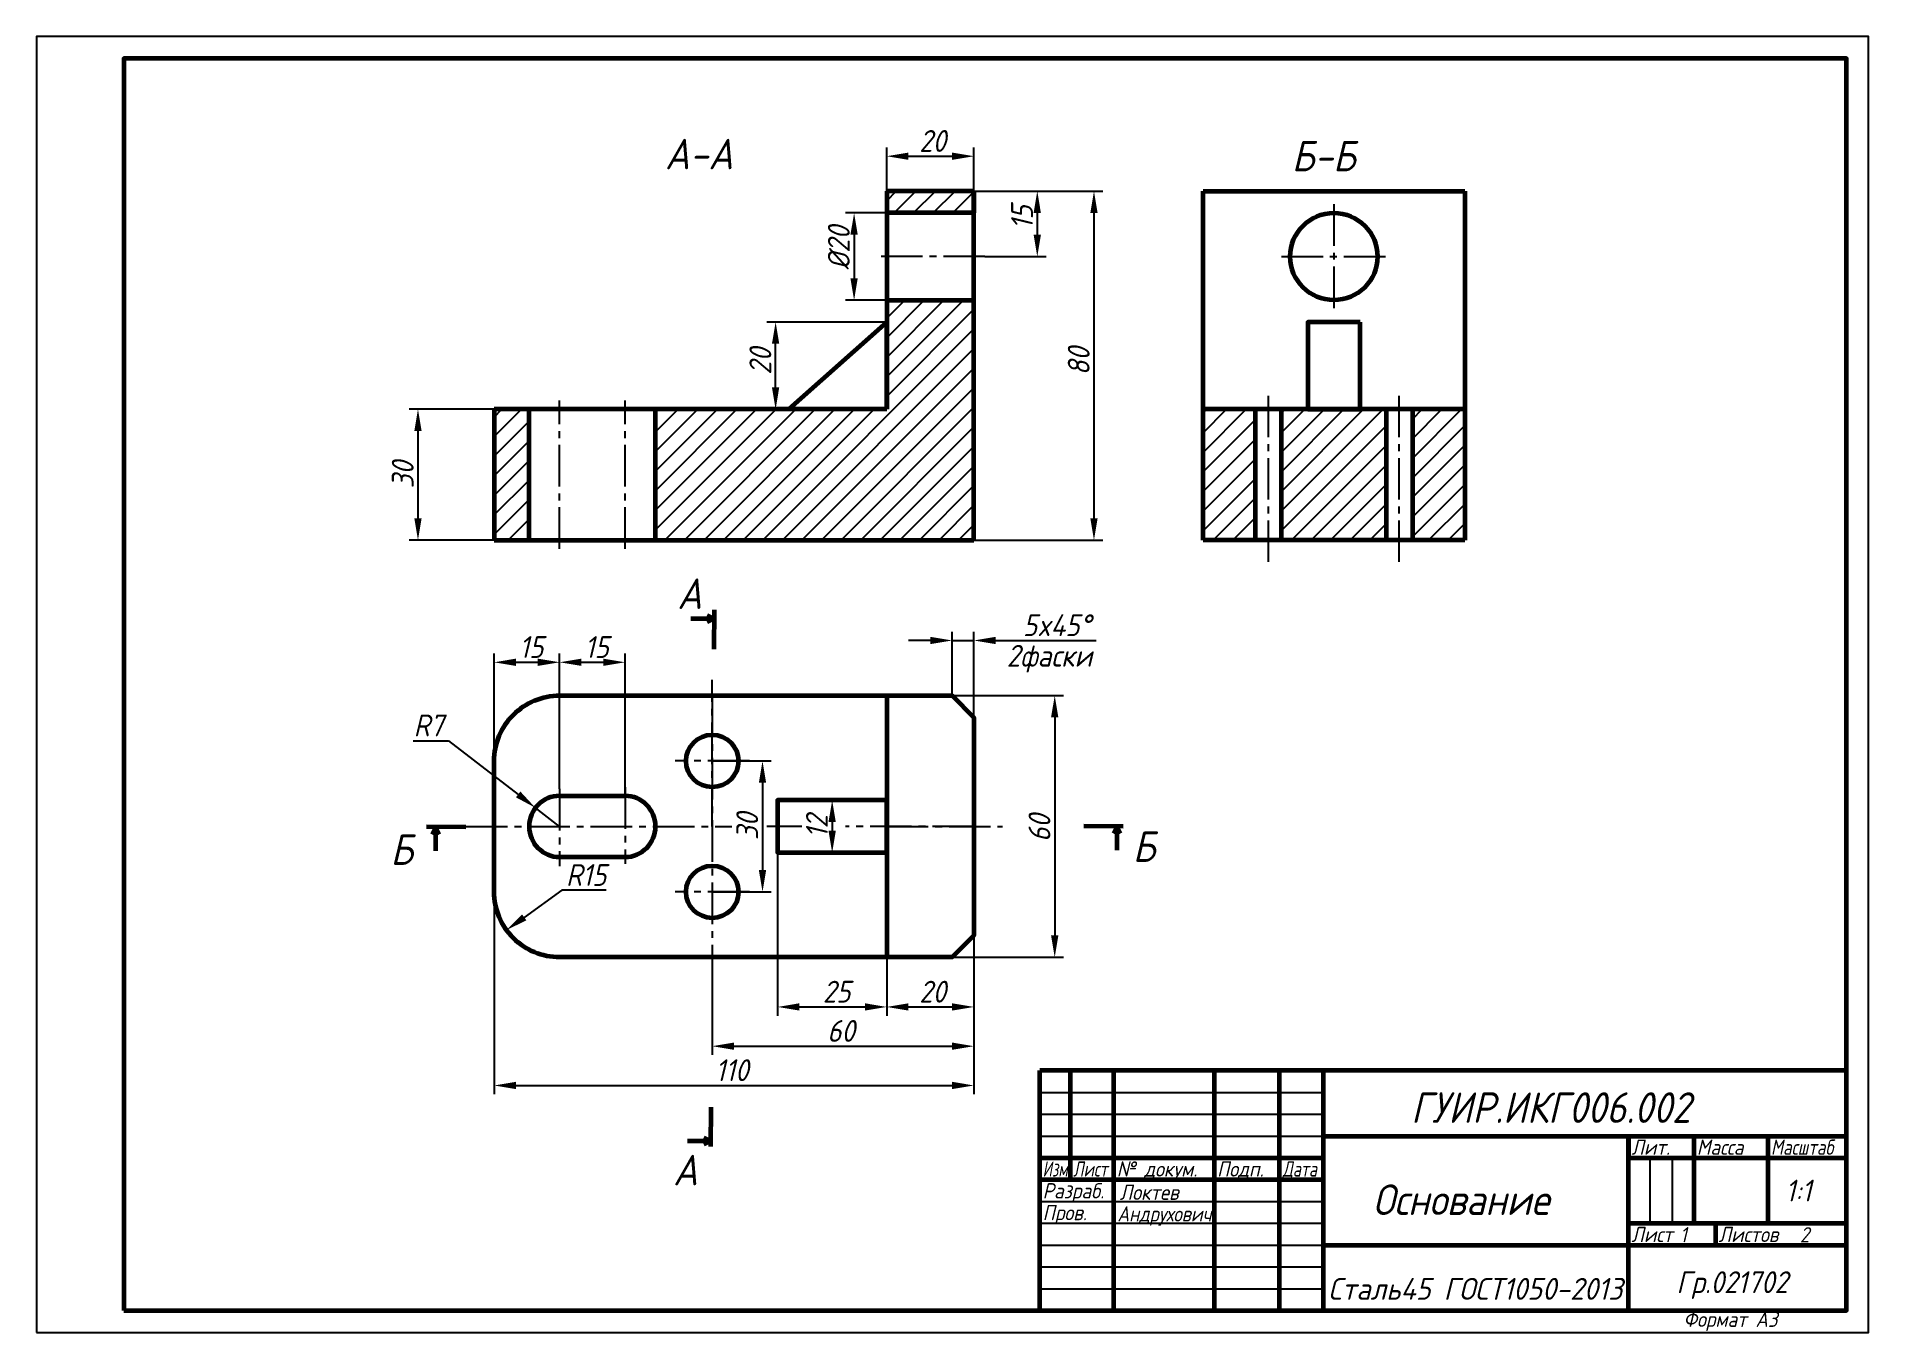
# Model space of a CAD drawing. Header units: millimetres. Extents: x 0 to 420, y 0 to 297.
import ezdxf
from ezdxf.enums import TextEntityAlignment as Align

# ---------------------------------------------------------------- set-up
doc = ezdxf.new("R2010")
doc.units = ezdxf.units.MM
doc.header["$LTSCALE"] = 0.5
doc.linetypes.add('осевая2', pattern=[28.575, 19.05, -3.175, 3.175, -3.175])
doc.layers.get('0').update_dxf_attribs({"lineweight": 60})
doc.layers.get('Defpoints').update_dxf_attribs({"color": 5})
doc.layers.add('1-оси', color=1, linetype='осевая2')
doc.layers.add('3-размеры', color=6, linetype='Continuous')
doc.layers.add('2-штриховка', color=7, linetype='Continuous', true_color=0x00c7c7)
doc.layers.add('4-текст', color=7, linetype='Continuous', true_color=0x00ad00)
doc.styles.get("Standard").update_dxf_attribs({"font": 'isocpeui.ttf', "width": 0.9})
doc.dimstyles.new('Standart', dxfattribs={"dimtxt": 5, "dimasz": 5, "dimexe": 2, "dimexo": 0, "dimgap": 1, "dimtad": 1, "dimtoh": 1, "dimdec": 0, "dimtxsty": 'Standard', "dimcen": 2.5, "dimadec": 0, "dimazin": 0, "dimtfac": 1, "dimtdec": 0, "dimtmove": 0, "dimatfit": 3, "dimldrblk": 'DOTSMALL', "dimfxl": 1, "dimarcsym": 0})
pattern_1 = [(45, (17.438, 5.5927), (-2.245064, 2.245064), [])]

# ---------------------------------------------------------------- blocks, each defined once
blk = doc.blocks.new('*D2')
at = {"layer": '3-размеры', "color": 0, "lineweight": -2, "transparency": 16777216}
for p, q in [((119.91, 124.55), (119.91, 155.59)), ((134.91, 122.97), (134.91, 155.59)), ((124.91, 153.59), (129.91, 153.59))]:
    blk.add_line(p, q, dxfattribs=at)
at = {"layer": '3-размеры', "color": 0, "transparency": 16777216}
for points in [[(124.91, 154.43), (124.91, 152.76), (119.91, 153.59)], [(129.91, 154.43), (129.91, 152.76), (134.91, 153.59)]]:
    blk.add_solid(points, dxfattribs=at)
at = {"layer": 'Defpoints', "color": 0, "transparency": 16777216}
for p in [(134.91, 153.59), (119.91, 124.55), (134.91, 122.97)]:
    blk.add_point(p, dxfattribs=at)
at = {"layer": '3-размеры', "color": 0, "transparency": 16777216, "insert": (128.44, 157.09), "char_height": 5, "attachment_point": 5}
blk.add_mtext('15', dxfattribs=at)
blk = doc.blocks.new('_DotSmall')
at = {"color": 0, "linetype": 'ByBlock', "const_width": 0.5}
blk.add_lwpolyline([(-0.0625, 0, 1), (0.0625, 0, 1)], format="xyb", close=True, dxfattribs=at)
blk = doc.blocks.new('*D3')
at = {"layer": '3-размеры', "color": 0, "lineweight": -2, "transparency": 16777216}
for p, q in [((104.91, 130.97), (104.91, 155.59)), ((119.91, 140.07), (119.91, 155.59)), ((109.91, 153.59), (114.91, 153.59))]:
    blk.add_line(p, q, dxfattribs=at)
at = {"layer": '3-размеры', "color": 0, "transparency": 16777216}
for points in [[(109.91, 154.43), (109.91, 152.76), (104.91, 153.59)], [(114.91, 154.43), (114.91, 152.76), (119.91, 153.59)]]:
    blk.add_solid(points, dxfattribs=at)
at = {"layer": 'Defpoints', "color": 0, "transparency": 16777216}
for p in [(119.91, 153.59), (119.91, 140.07), (104.91, 130.97)]:
    blk.add_point(p, dxfattribs=at)
at = {"layer": '3-размеры', "color": 0, "transparency": 16777216, "insert": (113.44, 157.09), "char_height": 5, "attachment_point": 5}
blk.add_mtext('15', dxfattribs=at)
blk = doc.blocks.new('*D4')
at = {"layer": '3-размеры', "color": 0, "lineweight": -2, "transparency": 16777216}
for p, q in [((154.94, 130.97), (168.44, 130.97)), ((166.44, 125.97), (166.44, 105.97)), ((154.94, 100.97), (168.44, 100.97))]:
    blk.add_line(p, q, dxfattribs=at)
at = {"layer": '3-размеры', "color": 0, "transparency": 16777216}
for points in [[(165.6, 125.97), (167.27, 125.97), (166.44, 130.97)], [(165.6, 105.97), (167.27, 105.97), (166.44, 100.97)]]:
    blk.add_solid(points, dxfattribs=at)
at = {"layer": 'Defpoints', "color": 0, "transparency": 16777216}
for p in [(154.94, 130.97), (154.94, 100.97), (166.44, 100.97)]:
    blk.add_point(p, dxfattribs=at)
at = {"layer": '3-размеры', "color": 0, "transparency": 16777216, "insert": (162.94, 115.97), "char_height": 5, "attachment_point": 5, "rotation": 90}
blk.add_mtext('30', dxfattribs=at)
blk = doc.blocks.new('*D5')
at = {"layer": '3-размеры', "color": 0, "lineweight": -2, "transparency": 16777216}
for p, q in [((104.91, 100.97), (104.91, 54.59)), ((214.91, 90.97), (214.91, 54.59)), ((109.91, 56.59), (209.91, 56.59))]:
    blk.add_line(p, q, dxfattribs=at)
at = {"layer": '3-размеры', "color": 0, "transparency": 16777216}
for points in [[(109.91, 57.43), (109.91, 55.76), (104.91, 56.59)], [(209.91, 57.43), (209.91, 55.76), (214.91, 56.59)]]:
    blk.add_solid(points, dxfattribs=at)
at = {"layer": 'Defpoints', "color": 0, "transparency": 16777216}
for p in [(104.91, 100.97), (214.91, 90.97), (214.91, 56.59)]:
    blk.add_point(p, dxfattribs=at)
at = {"layer": '3-размеры', "color": 0, "transparency": 16777216, "insert": (159.44, 60.09), "char_height": 5, "attachment_point": 5}
blk.add_mtext('110', dxfattribs=at)
blk = doc.blocks.new('*D6')
at = {"layer": '3-размеры', "color": 0, "lineweight": -2, "transparency": 16777216}
for p, q in [((214.91, 90.97), (214.91, 63.59)), ((154.91, 81.59), (154.91, 63.59)), ((159.91, 65.59), (209.91, 65.59))]:
    blk.add_line(p, q, dxfattribs=at)
at = {"layer": '3-размеры', "color": 0, "transparency": 16777216}
for points in [[(159.91, 66.43), (159.91, 64.76), (154.91, 65.59)], [(209.91, 66.43), (209.91, 64.76), (214.91, 65.59)]]:
    blk.add_solid(points, dxfattribs=at)
at = {"layer": 'Defpoints', "color": 0, "transparency": 16777216}
for p in [(214.91, 90.97), (154.91, 81.59), (214.91, 65.59)]:
    blk.add_point(p, dxfattribs=at)
at = {"layer": '3-размеры', "color": 0, "transparency": 16777216, "insert": (184.44, 69.09), "char_height": 5, "attachment_point": 5}
blk.add_mtext('60', dxfattribs=at)
blk = doc.blocks.new('*D7')
at = {"layer": '3-размеры', "color": 0, "lineweight": -2, "transparency": 16777216}
for p, q in [((169.91, 115.97), (169.91, 72.59)), ((194.91, 115.97), (194.91, 72.59)), ((174.91, 74.59), (189.91, 74.59))]:
    blk.add_line(p, q, dxfattribs=at)
at = {"layer": '3-размеры', "color": 0, "transparency": 16777216}
for points in [[(174.91, 75.43), (174.91, 73.76), (169.91, 74.59)], [(189.91, 75.43), (189.91, 73.76), (194.91, 74.59)]]:
    blk.add_solid(points, dxfattribs=at)
at = {"layer": 'Defpoints', "color": 0, "transparency": 16777216}
for p in [(169.91, 115.97), (194.91, 115.97), (194.91, 74.59)]:
    blk.add_point(p, dxfattribs=at)
at = {"layer": '3-размеры', "color": 0, "transparency": 16777216, "insert": (183.44, 78.09), "char_height": 5, "attachment_point": 5}
blk.add_mtext('25', dxfattribs=at)
blk = doc.blocks.new('*D8')
at = {"layer": '3-размеры', "color": 0, "lineweight": -2, "transparency": 16777216}
for p, q in [((194.91, 94.28), (194.91, 72.59)), ((214.91, 90.97), (214.91, 72.59)), ((199.91, 74.59), (209.91, 74.59))]:
    blk.add_line(p, q, dxfattribs=at)
at = {"layer": '3-размеры', "color": 0, "transparency": 16777216}
for points in [[(199.91, 75.43), (199.91, 73.76), (194.91, 74.59)], [(209.91, 75.43), (209.91, 73.76), (214.91, 74.59)]]:
    blk.add_solid(points, dxfattribs=at)
at = {"layer": 'Defpoints', "color": 0, "transparency": 16777216}
for p in [(194.91, 94.28), (214.91, 90.97), (214.91, 74.59)]:
    blk.add_point(p, dxfattribs=at)
at = {"layer": '3-размеры', "color": 0, "transparency": 16777216, "insert": (205.44, 78.09), "char_height": 5, "attachment_point": 5}
blk.add_mtext('20', dxfattribs=at)
blk = doc.blocks.new('*D9')
at = {"layer": '3-размеры', "color": 0, "lineweight": -2, "transparency": 16777216}
for p, q in [((209.91, 145.97), (235.44, 145.97)), ((233.44, 140.97), (233.44, 90.97)), ((209.91, 85.97), (235.44, 85.97))]:
    blk.add_line(p, q, dxfattribs=at)
at = {"layer": '3-размеры', "color": 0, "transparency": 16777216}
for points in [[(232.6, 140.97), (234.27, 140.97), (233.44, 145.97)], [(232.6, 90.97), (234.27, 90.97), (233.44, 85.97)]]:
    blk.add_solid(points, dxfattribs=at)
at = {"layer": 'Defpoints', "color": 0, "transparency": 16777216}
for p in [(209.91, 145.97), (209.91, 85.97), (233.44, 85.97)]:
    blk.add_point(p, dxfattribs=at)
at = {"layer": '3-размеры', "color": 0, "transparency": 16777216, "insert": (229.94, 115.59), "char_height": 5, "attachment_point": 5, "rotation": 90}
blk.add_mtext('60', dxfattribs=at)
blk = doc.blocks.new('*D10')
at = {"layer": '3-размеры', "color": 0, "lineweight": -2, "transparency": 16777216}
for p, q in [((182.41, 121.97), (180.41, 121.97)), ((182.41, 116.97), (182.41, 114.97)), ((182.41, 109.97), (180.41, 109.97))]:
    blk.add_line(p, q, dxfattribs=at)
at = {"layer": '3-размеры', "color": 0, "transparency": 16777216}
for points in [[(181.57, 116.97), (183.24, 116.97), (182.41, 121.97)], [(181.57, 114.97), (183.24, 114.97), (182.41, 109.97)]]:
    blk.add_solid(points, dxfattribs=at)
at = {"layer": 'Defpoints', "color": 0, "transparency": 16777216}
for p in [(182.41, 121.97), (182.41, 109.97), (182.41, 109.97)]:
    blk.add_point(p, dxfattribs=at)
at = {"layer": '3-размеры', "color": 0, "transparency": 16777216, "insert": (178.91, 115.97), "char_height": 5, "attachment_point": 5, "rotation": 90}
blk.add_mtext('12', dxfattribs=at)
blk = doc.blocks.new('*D11')
at = {"layer": '3-размеры', "color": 0, "lineweight": -2, "transparency": 16777216}
for p, q in [((120.4, 101.33), (111.79, 95.13)), ((130.62, 101.33), (120.4, 101.33))]:
    blk.add_line(p, q, dxfattribs=at)
at = {"layer": '3-размеры', "color": 0, "transparency": 16777216}
blk.add_solid([(111.31, 95.8), (112.28, 94.45), (107.74, 92.2)], dxfattribs=at)
at = {"layer": 'Defpoints', "color": 0, "transparency": 16777216}
for p in [(119.91, 100.97), (107.74, 92.2)]:
    blk.add_point(p, dxfattribs=at)
at = {"layer": '3-размеры', "color": 0, "transparency": 16777216, "insert": (126.01, 104.83), "char_height": 5, "attachment_point": 5}
blk.add_mtext('R15', dxfattribs=at)
blk = doc.blocks.new('*D12')
at = {"layer": '3-размеры', "color": 0, "lineweight": -2, "transparency": 16777216}
for p, q in [((86.31, 135.59), (94.44, 135.59)), ((94.44, 135.59), (110.4, 123.3)), ((119.91, 115.97), (114.36, 120.25))]:
    blk.add_line(p, q, dxfattribs=at)
at = {"layer": '3-размеры', "color": 0, "transparency": 16777216}
blk.add_solid([(110.91, 123.96), (109.89, 122.64), (114.36, 120.25)], dxfattribs=at)
at = {"layer": 'Defpoints', "color": 0, "transparency": 16777216}
for p in [(114.36, 120.25), (119.91, 115.97)]:
    blk.add_point(p, dxfattribs=at)
at = {"layer": '3-размеры', "color": 0, "transparency": 16777216, "insert": (89.88, 139.12), "char_height": 5, "attachment_point": 5}
blk.add_mtext('R7', dxfattribs=at)
blk = doc.blocks.new('*D13')
at = {"layer": '3-размеры', "color": 0, "lineweight": -2, "transparency": 16777216}
for p, q in [((104.91, 211.59), (85.44, 211.59)), ((87.44, 206.59), (87.44, 186.59)), ((104.91, 181.59), (85.44, 181.59))]:
    blk.add_line(p, q, dxfattribs=at)
at = {"layer": '3-размеры', "color": 0, "transparency": 16777216}
for points in [[(86.6, 206.59), (88.27, 206.59), (87.44, 211.59)], [(86.6, 186.59), (88.27, 186.59), (87.44, 181.59)]]:
    blk.add_solid(points, dxfattribs=at)
at = {"layer": 'Defpoints', "color": 0, "transparency": 16777216}
for p in [(104.91, 211.59), (87.44, 181.59), (104.91, 181.59)]:
    blk.add_point(p, dxfattribs=at)
at = {"layer": '3-размеры', "color": 0, "transparency": 16777216, "insert": (83.94, 196.59), "char_height": 5, "attachment_point": 5, "rotation": 90}
blk.add_mtext('30', dxfattribs=at)
blk = doc.blocks.new('*D14')
at = {"layer": '3-размеры', "color": 0, "lineweight": -2, "transparency": 16777216}
for p, q in [((194.91, 256.59), (194.91, 271.59)), ((199.91, 269.59), (209.91, 269.59)), ((214.91, 261.59), (214.91, 271.59))]:
    blk.add_line(p, q, dxfattribs=at)
at = {"layer": '3-размеры', "color": 0, "transparency": 16777216}
for points in [[(199.91, 270.43), (199.91, 268.76), (194.91, 269.59)], [(209.91, 270.43), (209.91, 268.76), (214.91, 269.59)]]:
    blk.add_solid(points, dxfattribs=at)
at = {"layer": 'Defpoints', "color": 0, "transparency": 16777216}
for p in [(214.91, 269.59), (214.91, 261.59), (194.91, 256.59)]:
    blk.add_point(p, dxfattribs=at)
at = {"layer": '3-размеры', "color": 0, "transparency": 16777216, "insert": (205.44, 273.09), "char_height": 5, "attachment_point": 5}
blk.add_mtext('20', dxfattribs=at)
blk = doc.blocks.new('*D15')
at = {"layer": '3-размеры', "color": 0, "lineweight": -2, "transparency": 16777216}
for p, q in [((194.91, 231.59), (167.44, 231.59)), ((169.44, 216.59), (169.44, 226.59)), ((194.91, 211.59), (167.44, 211.59))]:
    blk.add_line(p, q, dxfattribs=at)
at = {"layer": '3-размеры', "color": 0, "transparency": 16777216}
for points in [[(168.6, 226.59), (170.27, 226.59), (169.44, 231.59)], [(168.6, 216.59), (170.27, 216.59), (169.44, 211.59)]]:
    blk.add_solid(points, dxfattribs=at)
at = {"layer": 'Defpoints', "color": 0, "transparency": 16777216}
for p in [(169.44, 231.59), (194.91, 231.59), (194.91, 211.59)]:
    blk.add_point(p, dxfattribs=at)
at = {"layer": '3-размеры', "color": 0, "transparency": 16777216, "insert": (165.94, 222.59), "char_height": 5, "attachment_point": 5, "rotation": 90}
blk.add_mtext('20', dxfattribs=at)
blk = doc.blocks.new('*D16')
at = {"layer": '3-размеры', "color": 0, "lineweight": -2, "transparency": 16777216}
for p, q in [((212.41, 261.59), (231.44, 261.59)), ((229.44, 256.59), (229.44, 251.59)), ((217.44, 246.59), (231.44, 246.59))]:
    blk.add_line(p, q, dxfattribs=at)
at = {"layer": '3-размеры', "color": 0, "transparency": 16777216}
for points in [[(228.6, 256.59), (230.27, 256.59), (229.44, 261.59)], [(228.6, 251.59), (230.27, 251.59), (229.44, 246.59)]]:
    blk.add_solid(points, dxfattribs=at)
at = {"layer": 'Defpoints', "color": 0, "transparency": 16777216}
for p in [(212.41, 261.59), (217.44, 246.59), (229.44, 246.59)]:
    blk.add_point(p, dxfattribs=at)
at = {"layer": '3-размеры', "color": 0, "transparency": 16777216, "insert": (225.94, 255.59), "char_height": 5, "attachment_point": 5, "rotation": 90}
blk.add_mtext('15', dxfattribs=at)
blk = doc.blocks.new('*D17')
at = {"layer": '3-размеры', "color": 0, "lineweight": -2, "transparency": 16777216}
for p, q in [((204.91, 261.59), (244.44, 261.59)), ((242.44, 256.59), (242.44, 186.59)), ((214.91, 181.59), (244.44, 181.59))]:
    blk.add_line(p, q, dxfattribs=at)
at = {"layer": '3-размеры', "color": 0, "transparency": 16777216}
for points in [[(241.6, 256.59), (243.27, 256.59), (242.44, 261.59)], [(241.6, 186.59), (243.27, 186.59), (242.44, 181.59)]]:
    blk.add_solid(points, dxfattribs=at)
at = {"layer": 'Defpoints', "color": 0, "transparency": 16777216}
for p in [(204.91, 261.59), (214.91, 181.59), (242.44, 181.59)]:
    blk.add_point(p, dxfattribs=at)
at = {"layer": '3-размеры', "color": 0, "transparency": 16777216, "insert": (238.94, 222.59), "char_height": 5, "attachment_point": 5, "rotation": 90}
blk.add_mtext('80', dxfattribs=at)
blk = doc.blocks.new('*D20')
at = {"layer": '3-размеры', "color": 0, "lineweight": -2, "transparency": 16777216}
for p, q in [((194.91, 256.59), (185.44, 256.59)), ((187.44, 251.59), (187.44, 241.59)), ((194.91, 236.59), (185.44, 236.59))]:
    blk.add_line(p, q, dxfattribs=at)
at = {"layer": '3-размеры', "color": 0, "transparency": 16777216}
for points in [[(186.6, 251.59), (188.27, 251.59), (187.44, 256.59)], [(186.6, 241.59), (188.27, 241.59), (187.44, 236.59)]]:
    blk.add_solid(points, dxfattribs=at)
at = {"layer": 'Defpoints', "color": 0, "transparency": 16777216}
for p in [(194.91, 256.59), (187.44, 236.59), (194.91, 236.59)]:
    blk.add_point(p, dxfattribs=at)
at = {"layer": '3-размеры', "color": 0, "transparency": 16777216, "insert": (183.94, 248.59), "char_height": 5, "attachment_point": 5, "rotation": 90}
blk.add_mtext('%%C20', dxfattribs=at)
blk = doc.blocks.new('*D21')
at = {"layer": '3-размеры', "color": 0, "lineweight": -2, "transparency": 16777216}
for p, q in [((209.91, 145.97), (209.91, 160.59)), ((214.91, 140.97), (214.91, 160.59)), ((204.91, 158.59), (199.91, 158.59)), ((209.91, 158.59), (214.91, 158.59)), ((219.91, 158.59), (242.95, 158.59))]:
    blk.add_line(p, q, dxfattribs=at)
at = {"layer": '3-размеры', "color": 0, "transparency": 16777216}
for points in [[(204.91, 159.43), (204.91, 157.76), (209.91, 158.59)], [(219.91, 159.43), (219.91, 157.76), (214.91, 158.59)]]:
    blk.add_solid(points, dxfattribs=at)
at = {"layer": 'Defpoints', "color": 0, "transparency": 16777216}
for p in [(209.91, 158.59), (209.91, 145.97), (214.91, 140.97)]:
    blk.add_point(p, dxfattribs=at)
at = {"layer": '3-размеры', "color": 0, "transparency": 16777216, "insert": (233.93, 162.09), "char_height": 5, "attachment_point": 5}
blk.add_mtext('5x45%%D', dxfattribs=at)

msp = doc.modelspace()

# ---------------------------------------------------------------- hatches: boundary and pattern name
at = {"layer": '2-штриховка'}
h = msp.add_hatch(dxfattribs=at)
h.set_pattern_fill('ANSI31', color=256)
h.set_pattern_definition(pattern_1)
h.paths.add_polyline_path([(104.91, 181.59), (112.91, 181.59), (112.91, 211.59), (104.91, 211.59)])
h.paths.add_polyline_path([(141.91, 211.59), (141.91, 181.59), (214.91, 181.59), (214.91, 236.59), (194.91, 236.59), (194.91, 211.59)])
h.paths.add_polyline_path([(194.91, 261.59), (194.91, 256.59), (214.91, 256.59), (214.91, 261.59)])
h = msp.add_hatch(dxfattribs=at)
h.set_pattern_fill('ANSI31', color=256)
h.set_pattern_definition(pattern_1)
h.paths.add_polyline_path([(279.44, 211.59), (267.44, 211.59), (267.44, 181.59), (279.44, 181.59)])
h.paths.add_polyline_path([(285.44, 181.59), (309.44, 181.59), (309.44, 211.59), (285.44, 211.59)])
h.paths.add_polyline_path([(315.44, 181.59), (327.44, 181.59), (327.44, 211.59), (315.44, 211.59)])

# ---------------------------------------------------------------- linework, layer by layer
for p, q in [((214.91, 261.59), (194.91, 261.59)), ((194.91, 261.59), (194.91, 211.59)), ((214.91, 181.59), (214.91, 261.59)), ((214.91, 261.59), (214.91, 256.59)), ((267.44, 181.59), (267.44, 261.59)), ((267.44, 261.59), (327.44, 261.59)), ((327.44, 261.59), (327.44, 181.59)), ((214.91, 256.59), (194.91, 256.59)), ((214.91, 256.59), (214.91, 256.59)), ((194.91, 236.59), (214.91, 236.59)), ((194.91, 231.59), (172.44, 211.59)), ((194.91, 211.59), (194.91, 231.59)), ((194.91, 211.59), (104.91, 211.59)), ((104.91, 211.59), (104.91, 181.59)), ((112.91, 181.59), (112.91, 211.59)), ((141.91, 181.59), (141.91, 211.59)), ((327.44, 211.59), (267.44, 211.59)), ((279.44, 181.59), (279.44, 211.59)), ((285.44, 181.59), (285.44, 211.59)), ((309.44, 211.59), (309.44, 181.59)), ((315.44, 211.59), (315.44, 181.59)), ((104.91, 181.59), (214.91, 181.59)), ((327.44, 181.59), (267.44, 181.59)), ((155.33, 163.57), (153.75, 164.34)), ((155.38, 156.6), (155.44, 165.59)), ((155.33, 163.57), (149.97, 163.57)), ((155.33, 163.57), (153.75, 162.8)), ((194.91, 145.97), (194.91, 85.97)), ((209.91, 145.97), (209.91, 145.97)), ((119.91, 122.97), (134.91, 122.97)), ((98.4, 115.78), (89.41, 115.84)), ((91.43, 115.73), (90.66, 114.15)), ((91.43, 115.73), (91.43, 110.37)), ((91.43, 115.73), (92.2, 114.15)), ((249.12, 115.94), (240.12, 116)), ((247.66, 115.9), (246.89, 114.32)), ((247.66, 115.9), (247.66, 110.53)), ((247.66, 115.9), (248.44, 114.32)), ((119.91, 108.97), (134.91, 108.97)), ((154.62, 42.59), (154.68, 51.59)), ((154.56, 43.8), (149.2, 43.8)), ((154.56, 43.8), (152.98, 44.58)), ((154.56, 43.8), (152.98, 43.03)), ((365, 45), (365, 40))]:
    msp.add_line(p, q)
at = {"lineweight": 60}
for p, q in [((415, 60), (230, 60)), ((230, 5), (230, 60)), ((237, 60), (237, 35)), ((247, 5), (247, 60)), ((270, 60), (270, 5)), ((285, 5), (285, 60)), ((295, 60), (295, 5)), ((295, 45), (415, 45)), ((365, 5), (365, 45)), ((380, 45), (380, 25)), ((397, 25), (397, 45)), ((230, 40), (295, 40)), ((365, 40), (415, 40)), ((230, 35), (295, 35)), ((365, 25), (415, 25)), ((385, 20), (385, 25)), ((295, 20), (415, 20))]:
    msp.add_line(p, q, dxfattribs=at)
at = {"lineweight": -3}
for p, q in [((230, 55), (295, 55)), ((230, 50), (295, 50)), ((230, 45), (295, 45)), ((370, 25), (370, 40)), ((375, 40), (375, 25)), ((230, 30), (295, 30)), ((230, 25), (295, 25)), ((230, 20), (295, 20)), ((230, 15), (295, 15)), ((230, 10), (295, 10))]:
    msp.add_line(p, q, dxfattribs=at)
at = {"lineweight": 60}
msp.add_lwpolyline([(20, 5), (415, 5), (415, 292), (20, 292)], close=True, dxfattribs=at)
for points in [[(303.44, 231.59), (291.44, 231.59), (291.44, 211.59), (303.44, 211.59)], [(194.91, 121.97), (169.91, 121.97), (169.91, 109.97), (194.91, 109.97)]]:
    msp.add_lwpolyline(points, close=True)
msp.add_lwpolyline([(119.91, 145.97), (209.91, 145.97), (214.91, 140.97), (214.91, 90.97), (209.91, 85.97), (119.91, 85.97, -0.414214), (104.91, 100.97), (104.91, 130.97, -0.414214)], format="xyb", close=True)
for centre, radius in [((297.44, 246.59), 10), ((154.91, 130.97), 6), ((154.91, 100.97), 6)]:
    msp.add_circle(centre, radius)
for centre, start, end in [((119.91, 115.97), 90, 270), ((134.91, 115.97), 270, 90)]:
    msp.add_arc(centre, 7, start, end)
at = {"layer": '1-оси'}
for p, q in [((297.44, 258.59), (297.44, 234.59)), ((217.44, 246.59), (192.44, 246.59)), ((285.44, 246.59), (309.44, 246.59)), ((282.44, 176.59), (282.44, 215.59)), ((312.44, 176.59), (312.44, 215.59)), ((119.91, 179.59), (119.91, 213.59)), ((134.91, 179.59), (134.91, 213.59)), ((154.91, 115.97), (154.91, 149.59)), ((154.91, 145.97), (154.91, 81.59)), ((163.44, 130.97), (146.44, 130.97)), ((119.91, 124.55), (119.91, 106.88)), ((134.91, 124.96), (134.91, 107.36)), ((98.44, 115.97), (159.44, 115.97)), ((175.44, 115.97), (167.44, 115.97)), ((214.91, 115.97), (185.44, 115.97)), ((194.91, 115.97), (221.44, 115.97)), ((163.44, 100.97), (146.44, 100.97))]:
    msp.add_line(p, q, dxfattribs=at)
at = {"layer": '2-штриховка'}
for p, q in [((214.91, 261.59), (209.91, 261.59)), ((209.91, 261.59), (212.41, 261.59))]:
    msp.add_line(p, q, dxfattribs=at)
at = {"layer": 'Defpoints'}
msp.add_lwpolyline([(0, 0), (420, 0), (420, 297), (0, 297)], close=True, dxfattribs=at)

# ---------------------------------------------------------------- texts
at = {"width": 0.9}
for s, p in [('А-А', (144.07, 266.59)), ('Б-Б', (287.79, 266.14)), ('А', (146.9, 165.81)), ('Б', (81.12, 107.16)), ('Б', (251.33, 107.84)), ('А', (145.93, 33.7))]:
    msp.add_text(s, height=7, dxfattribs=at).set_placement(p)
at = {"lineweight": -3, "width": 0.9}
msp.add_text('Формат А3', height=3.5, dxfattribs=at).set_placement((377.6, 1.25))
at = {"layer": '3-размеры', "insert": (222.44, 157.59), "char_height": 5, "attachment_point": 1}
msp.add_mtext_dynamic_manual_height_columns('2фаски', width=19, gutter_width=25, heights=[0], dxfattribs=at)
at = {"layer": '4-текст', "width": 0.9}
for s, height, p in [('ГУИР.ИКГ006.002', 7, (315.14, 48.02)), ('Локтев', 3.5, (248.34, 30.36)), ('Основание', 7, (306.37, 26.9)), ('1:1', 5, (401, 30)), ('1', 3.5, (376.81, 20.64)), ('2', 3.5, (404.31, 20.61)), ('Гр.021702', 5, (376, 9))]:
    msp.add_text(s, height=height, dxfattribs=at).set_placement(p)
at = {"layer": '4-текст', "lineweight": -3}
for s, width, p in [('Лит.', 0.9, (365.67, 40.7)), ('Масса', 0.9, (380.67, 40.7)), ('Масштаб', 0.8, (397.67, 40.7)), ('Изм.', 0.7, (230.67, 35.7)), ('Лист', 0.75, (237.67, 35.7)), ('№ докум.', 0.9, (247.67, 35.7)), ('Подп.', 0.9, (270.67, 35.7)), ('Дата', 0.75, (285.67, 35.7)), ('Разраб.', 0.9, (230.67, 30.7)), ('Пров.', 0.9, (230.67, 25.7)), ('Лист', 0.9, (365.67, 20.7)), ('Листов', 0.9, (385.67, 20.7))]:
    msp.add_text(s, height=3.5, dxfattribs=dict(at, width=width)).set_placement(p)
at = {"layer": '4-текст'}
for s, height, width, p, p2 in [('Андрухович', 3.5, 0.819614, (247.81, 25.41), (269.39, 25.41)), ('Сталь45 ГОСТ1050-2013', 5, 0.874973, (296.14, 7.47), (363.63, 7.47))]:
    msp.add_text(s, height=height, dxfattribs=dict(at, width=width)).set_placement(p, p2, align=Align.FIT)

# ---------------------------------------------------------------- dimensions: what is measured, and where the dimension line sits
at = {"layer": '3-размеры'}
for base, p1, p2, picture, middle in [((214.91, 269.59), (194.91, 256.59), (214.91, 261.59), '*D14', (205.44, 269.59)), ((119.91, 153.59), (104.91, 130.97), (119.91, 140.07), '*D3', (113.44, 153.59)), ((134.91, 153.59), (119.91, 124.55), (134.91, 122.97), '*D2', (128.44, 153.59)), ((194.91, 74.59), (169.91, 115.97), (194.91, 115.97), '*D7', (183.44, 74.59)), ((214.91, 56.59), (104.91, 100.97), (214.91, 90.97), '*D5', (159.44, 56.59)), ((214.91, 74.59), (194.91, 94.28), (214.91, 90.97), '*D8', (205.44, 74.59)), ((214.91, 65.59), (154.91, 81.59), (214.91, 90.97), '*D6', (184.44, 65.59))]:
    dim = msp.add_linear_dim(base=base, p1=p1, p2=p2, dimstyle='Standart', dxfattribs=at)
    dim.commit()
    dim.dimension.update_dxf_attribs({"geometry": picture, "text_midpoint": middle, "dimtype": 160})
for base, p1, p2, picture, middle in [((242.44, 181.59), (204.91, 261.59), (214.91, 181.59), '*D17', (242.44, 222.59)), ((229.44, 246.59), (212.41, 261.59), (217.44, 246.59), '*D16', (229.44, 255.59)), ((169.44, 231.59), (194.91, 211.59), (194.91, 231.59), '*D15', (169.44, 222.59)), ((87.44, 181.59), (104.91, 211.59), (104.91, 181.59), '*D13', (87.44, 196.59)), ((233.44, 85.97), (209.91, 145.97), (209.91, 85.97), '*D9', (233.44, 115.59)), ((166.44, 100.97), (154.94, 130.97), (154.94, 100.97), '*D4', (166.44, 115.97)), ((182.41, 109.97), (182.41, 121.97), (182.41, 109.97), '*D10', (182.41, 115.97))]:
    dim = msp.add_linear_dim(base=base, p1=p1, p2=p2, angle=90, dimstyle='Standart', dxfattribs=at)
    dim.commit()
    dim.dimension.update_dxf_attribs({"geometry": picture, "text_midpoint": middle, "dimtype": 160})
dim = msp.add_linear_dim(base=(187.44, 236.59), p1=(194.91, 256.59), p2=(194.91, 236.59), angle=90, text='%%C<>', dimstyle='Standart', dxfattribs=at)
dim.commit()
dim.dimension.update_dxf_attribs({"geometry": '*D20', "text_midpoint": (187.44, 248.59), "dimtype": 160})
dim = msp.add_linear_dim(base=(209.91, 158.59), p1=(214.91, 140.97), p2=(209.91, 145.97), text='<>x45%%D', dimstyle='Standart', dxfattribs=at)
dim.commit()
dim.dimension.update_dxf_attribs({"geometry": '*D21', "text_midpoint": (233.93, 158.59), "dimtype": 160})
for center, mpoint, picture, middle in [((119.91, 115.97), (114.36, 120.25), '*D12', (89.88, 135.59)), ((119.91, 100.97), (107.74, 92.2), '*D11', (126.01, 101.33))]:
    dim = msp.add_radius_dim(center=center, mpoint=mpoint, dimstyle='Standart', dxfattribs=at)
    dim.commit()
    dim.dimension.update_dxf_attribs({"geometry": picture, "text_midpoint": middle, "dimtype": 164})

doc.saveas('drawing.dxf')
